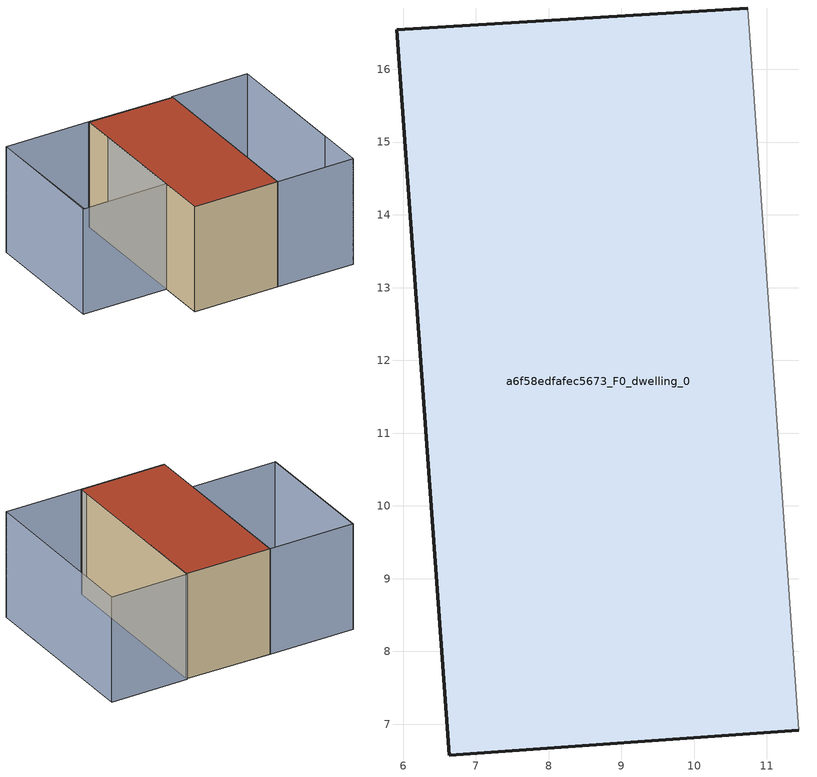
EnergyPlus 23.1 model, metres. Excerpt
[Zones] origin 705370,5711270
a6f58edfafec5673_F0_dwelling_0
 floor ground (EU_floor_Construction): 11.44,6.92 10.74,16.84 5.91,16.55 6.63,6.58 z0
 wall outside (EU_wall_Construction): 11.44,6.92 6.63,6.58 5.91,16.55 10.74,16.84 z0:6
 wall adiabatic (EU_wall_Construction): 10.74,16.84 11.44,6.92 z0:6
 roof outside (EU_roof_Construction): 10.74,16.84 11.44,6.92 6.63,6.58 5.91,16.55 z6
shading: 1.13,16.16 1.68,8.92 / 15.63,9.89 15.1,17.22 / 15.1,17.22 15.82,7.23 / 15.82,7.23 11.44,6.92 / 11.44,6.92 10.72,16.91 / 10.72,16.91 15.1,17.22 / 5.91,16.55 6.44,9.26 / 6.44,9.26 1.63,8.91 / 1.63,8.91 1.1,16.2 / 1.1,16.2 5.91,16.55 z0:6
[Building]
EU S2 Campaign: North Axis=0; Terrain=City; Solar Distribution=FullExterior
[Site:Location]
London: Latitude=51.5; Longitude=-0.5; Time Zone=0; Elevation=25
[SizingPeriod:WeatherFileDays]
AnnualSizingPeriod: Begin Month=1; Begin Day of Month=1; End Month=12; End Day of Month=31; Day of Week for Start Day=Monday; Use Weather File Daylight Saving Period=No; Use Weather File Rain and Snow Indicators=No
[MATERIAL]
EU_InternalMass_Material: Roughness=MediumRough; Thickness=0.1; Conductivity=1; Density=1800; Specific Heat=900; Thermal Absorptance=0.9; Solar Absorptance=0.7; Visible Absorptance=0.7
[MATERIAL:NOMASS] Roughness=MediumRough; Thermal Absorptance=0.9; Solar Absorptance=0.7; Visible Absorptance=0.7
Name | Thermal Resistance
EU_wall_NoMass | 0.555556
EU_roof_NoMass | 0.510204
EU_floor_NoMass | 1.68919
[CONSTRUCTION]
EU_wall_Construction: EU_wall_NoMass
EU_roof_Construction: EU_roof_NoMass
EU_floor_Construction: EU_floor_NoMass
EU_InternalMass_Construction: EU_InternalMass_Material
[ZONE]
a6f58edfafec5673_F0_dwelling_0: Type=1; Multiplier=1; Ceiling Height=autocalculate; Volume=289.069; Floor Area=autocalculate; Part of Total Floor Area=Yes
[INTERNALMASS]
a6f58edfafec5673_F0_dwelling_0_EU_InternalMass: Construction=EU_InternalMass_Construction; Zone or ZoneList=a6f58edfafec5673_F0_dwelling_0; Surface Area=48.1943
[OTHEREQUIPMENT]
EU_Step8_InternalGain_a6f58edfafec5673_F0_dwelling_0_f000: Fuel Type=Electricity; Zone or ZoneList or Space or SpaceList=a6f58edfafec5673_F0_dwelling_0; Schedule=EU_Step8_GainSchedule_a6f58edfafec5673_F0_dwelling_0_f000; Design Level Calculation Method=Watts/Area; Power per Zone Floor Area=1; Fraction Latent=0; Fraction Radiant=0; Fraction Lost=0; Carbon Dioxide Generation Rate=0; EndUse Subcategory=EU_Step8_InternalGains
[ZONEVENTILATION:DESIGNFLOWRATE]
EU_ConstantAir_a6f58edfafec5673_F0_dwelling_0: Zone or ZoneList or Space or SpaceList=a6f58edfafec5673_F0_dwelling_0; Schedule=EU_AlwaysOn; Design Flow Rate Calculation Method=AirChanges/Hour; Air Changes per Hour=0.48; Ventilation Type=Natural; Fan Pressure Rise=0; Fan Total Efficiency=1; Constant Term Coefficient=1; Temperature Term Coefficient=0; Velocity Term Coefficient=0; Velocity Squared Term Coefficient=0; Minimum Indoor Temperature=-100; Maximum Indoor Temperature=100; Delta Temperature=-100; Minimum Outdoor Temperature=-100; Maximum Outdoor Temperature=100; Maximum Wind Speed=40
[HVACTEMPLATE:THERMOSTAT]
EU_HeatOnly_a6f58edfafec5673_F0_dwelling_0: Constant Heating Setpoint=20; Constant Cooling Setpoint=50
[HVACTEMPLATE:ZONE:IDEALLOADSAIRSYSTEM]
a6f58edfafec5673_F0_dwelling_0: Template Thermostat=EU_HeatOnly_a6f58edfafec5673_F0_dwelling_0; System Availability Schedule=EU_AlwaysOn; Maximum Heating Supply Air Temperature=50; Minimum Cooling Supply Air Temperature=13; Maximum Heating Supply Air Humidity Ratio=0.0156; Minimum Cooling Supply Air Humidity Ratio=0.0077; Heating Limit=NoLimit; Cooling Limit=NoLimit; Heating Availability Schedule=EU_AlwaysOn; Cooling Availability Schedule=EU_CoolingOff; Dehumidification Control Type=ConstantSensibleHeatRatio; Cooling Sensible Heat Ratio=0.7; Dehumidification Setpoint=60; Humidification Control Type=None; Humidification Setpoint=30; Outdoor Air Method=None; Outdoor Air Flow Rate per Person=0.00944; Outdoor Air Flow Rate per Zone Floor Area=0; Outdoor Air Flow Rate per Zone=0; Demand Controlled Ventilation Type=None; Outdoor Air Economizer Type=NoEconomizer; Heat Recovery Type=None; Sensible Heat Recovery Effectiveness=0.7; Latent Heat Recovery Effectiveness=0.65
[SIZING:ZONE]
a6f58edfafec5673_F0_dwelling_0: Zone Cooling Design Supply Air Temperature Input Method=SupplyAirTemperature; Zone Cooling Design Supply Air Temperature=13; Zone Heating Design Supply Air Temperature Input Method=SupplyAirTemperature; Zone Heating Design Supply Air Temperature=50; Zone Cooling Design Supply Air Humidity Ratio=0.008; Zone Heating Design Supply Air Humidity Ratio=0.008; Cooling Design Air Flow Method=DesignDay; Cooling Design Air Flow Rate=0; Cooling Minimum Air Flow per Zone Floor Area=0.000762; Cooling Minimum Air Flow=0; Cooling Minimum Air Flow Fraction=0.2; Heating Design Air Flow Method=DesignDay; Heating Design Air Flow Rate=0; Heating Maximum Air Flow per Zone Floor Area=0.002032; Heating Maximum Air Flow=0.141576; Heating Maximum Air Flow Fraction=0.3; Account for Dedicated Outdoor Air System=No; Dedicated Outdoor Air System Control Strategy=NeutralSupplyAir; Dedicated Outdoor Air Low Setpoint Temperature for Design=autosize; Dedicated Outdoor Air High Setpoint Temperature for Design=autosize; Zone Load Sizing Method=Sensible Load Only No Latent Load; Zone Latent Cooling Design Supply Air Humidity Ratio Input Method=HumidityRatioDifference; Zone Cooling Design Supply Air Humidity Ratio Difference=0.005; Zone Latent Heating Design Supply Air Humidity Ratio Input Method=HumidityRatioDifference; Zone Humidification Design Supply Air Humidity Ratio Difference=0.005
[SCHEDULE:CONSTANT]
Name | Hourly Value
EU_AlwaysOn | 1
EU_CoolingOff | 0
[SCHEDULE:FILE]
EU_Step8_GainSchedule_a6f58edfafec5673_F0_dwelling_0_f000: File=../../schedules/a6f58edfafec5673/a6f58edfafec5673_F0_dwelling_0_f000_gain.csv; Column Number=1; Rows to Skip at Top=0; Number of Hours of Data=8760; Column Separator=Comma; Interpolate to Timestep=No; Minutes per Item=60; Adjust Schedule for Daylight Savings=Yes
